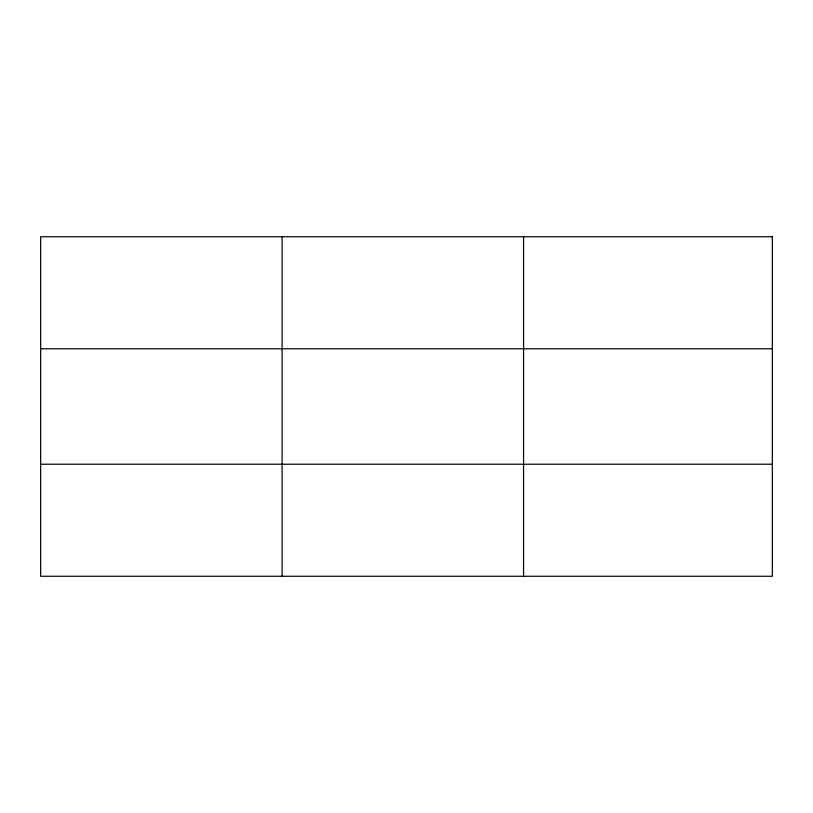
<?xml version="1.0" encoding="UTF-8"?>
<svg xmlns="http://www.w3.org/2000/svg" width="813" height="813" viewBox="0 0 813 813"><rect width="100%" height="100%" fill="white"/><g stroke="black" fill="none" stroke-linecap="round" stroke-linejoin="round"><path stroke-width="1.22" d="M282.111 236.735L282.111 576.265M523.572 236.735L523.572 576.265M40.65 348.777L772.35 348.777M40.65 464.223L772.35 464.223M772.35 236.735L772.35 576.265L40.65 576.265L40.65 236.735L772.35 236.735"/></g></svg>
